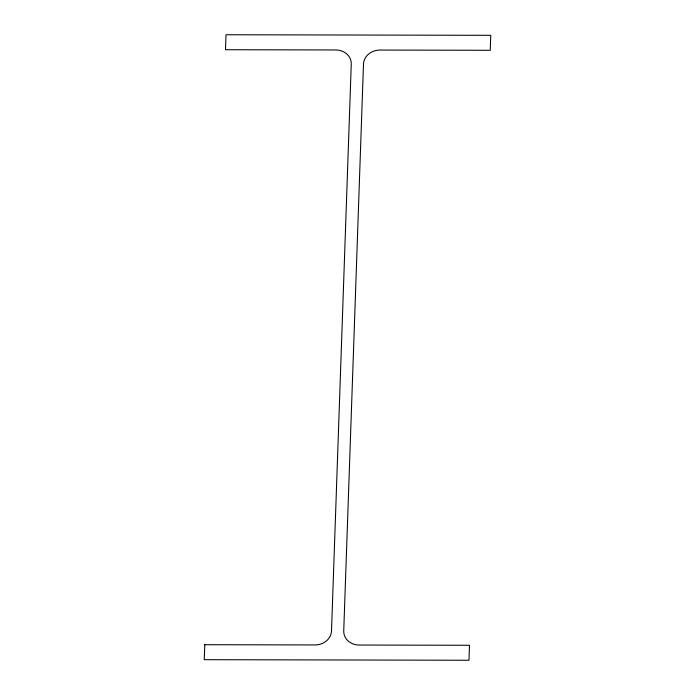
<?xml version="1.0" encoding="UTF-8"?>
<svg xmlns="http://www.w3.org/2000/svg" width="695" height="695" viewBox="0 0 695 695"><rect width="100%" height="100%" fill="white"/><g stroke="black" fill="none" stroke-linecap="round" stroke-linejoin="round"><path stroke-width="1.04" d="M204.773 644.708L204.252 659.685L468.977 660.25L469.499 645.273L359.193 645.038A15.976 14.013 -6.2 0 1 343.738 630.964L363.494 64.062A15.976 14.013 -6.2 0 1 379.93 50.057L490.227 50.292L490.748 35.315L226.023 34.75L225.501 49.727L335.807 49.962A15.976 14.013 -6.2 0 1 351.262 64.036L331.506 630.938A15.976 14.013 -6.2 0 1 315.07 644.943L204.773 644.708"/></g></svg>
